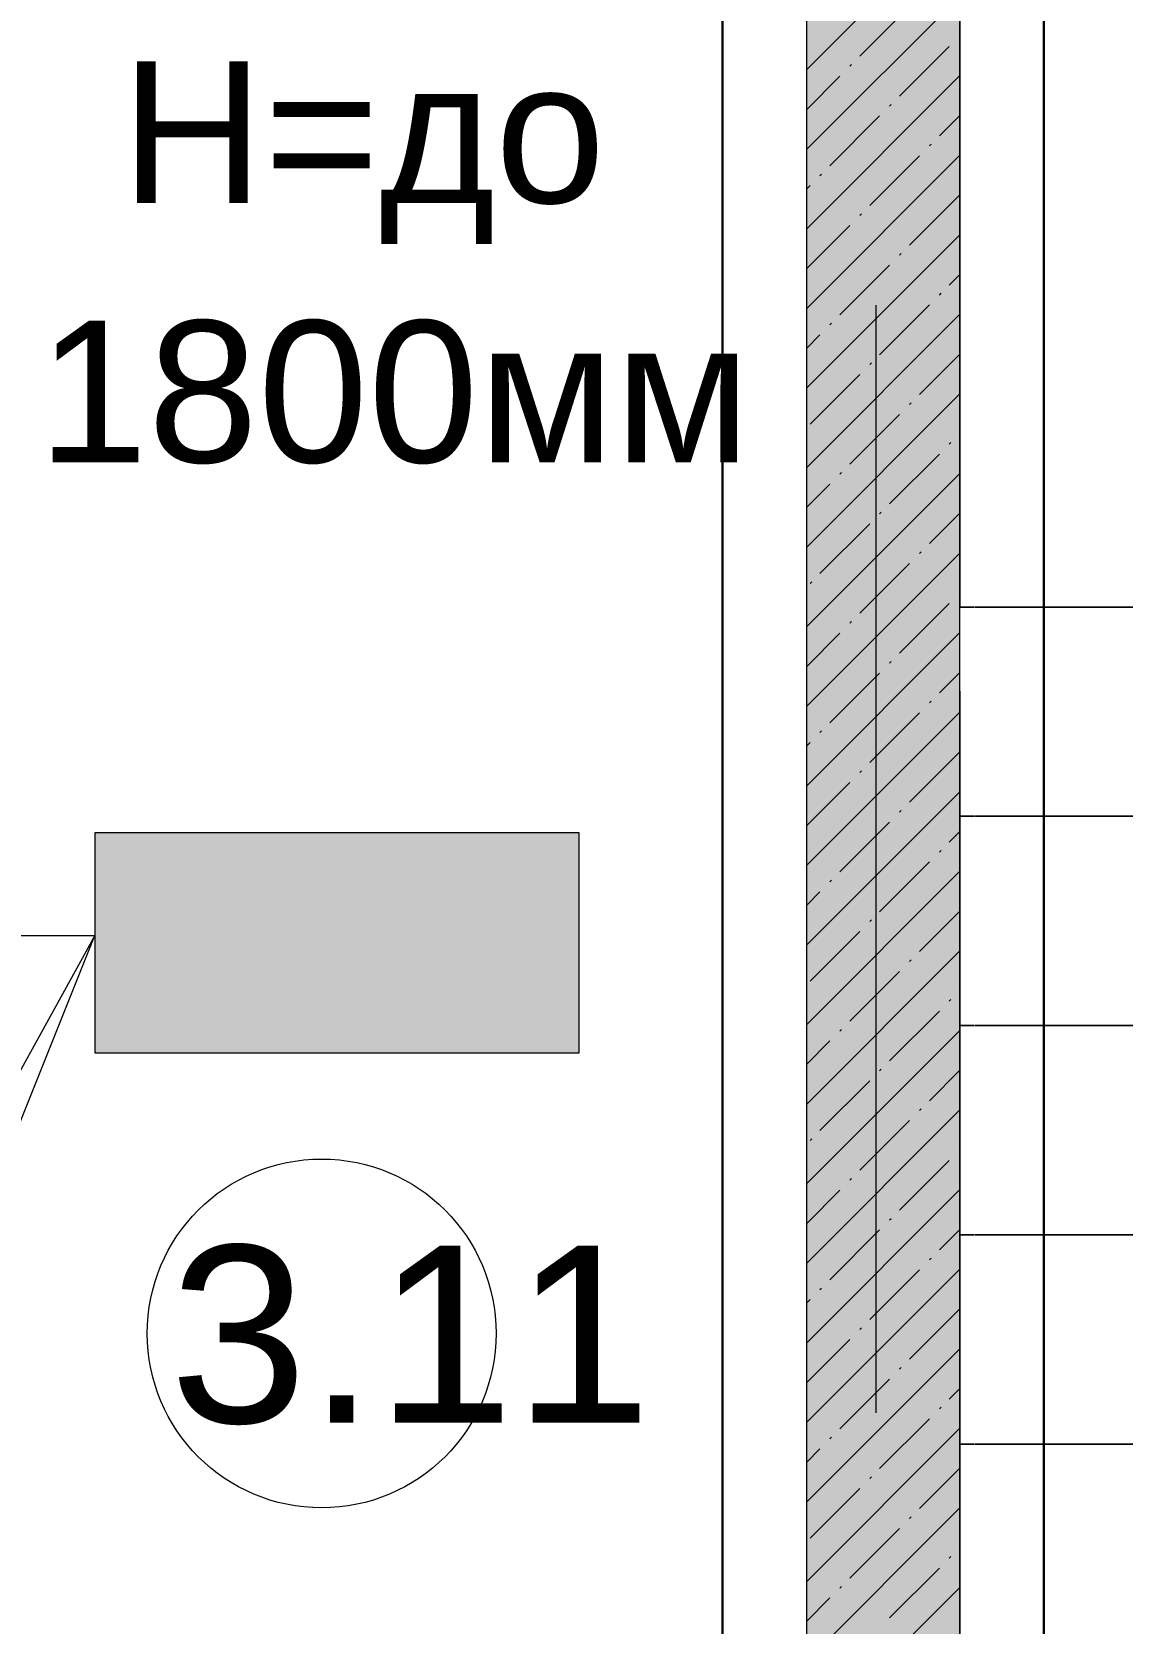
# Model space of a CAD drawing. Header units: millimetres. Extents: x -3817 to 677485, y -22715 to 103890.
# Drawn here: x 622936 to 624498, y 5590 to 7871 of the extents above; entities that cross this region are included whole.
import ezdxf

# ---------------------------------------------------------------- set-up
doc = ezdxf.new("R2010")
doc.units = ezdxf.units.MM
doc.layers.add('PDF _Геометрия', color=7, linetype='Continuous', true_color=0x1d1d1d)
doc.layers.add('PDF _Сплошная заливка', color=7, linetype='Continuous', true_color=0xffffff)
doc.layers.add('PDF _Текст', color=7, linetype='Continuous')
doc.styles.add('PDF GOST-Common', font='arial.ttf')

msp = doc.modelspace()

# ---------------------------------------------------------------- linework, layer by layer
at = {"layer": 'PDF _Геометрия', "color": 9, "lineweight": 9, "true_color": 0xc0c0c0}
for points in [[(617345.5, 1618.9), (618345.5, 1618.9), (618345.5, 1776.9), (618345.5, 1618.9), (619245.5, 1618.9), (619245.5, 1776.9), (619245.5, 1618.9), (622845.5, 1618.9), (622845.5, 1776.9), (622845.5, 1618.9), (623745.5, 1618.9), (623745.5, 1776.9), (623745.5, 1618.9), (627885.5, 1618.9), (628038.5, 1618.9), (628043.5, 1618.9), (628043.5, 2226.9), (627885.5, 2226.9), (627665.5, 2226.9), (627665.5, 1996.9), (624265.5, 1996.9), (624265.5, 9556.9), (624410.5, 9556.9)], [(623845.5, 9548.9), (623845.5, 9536.9), (624025.5, 9536.9), (624025.5, 9556.9), (624045.5, 9556.9), (624045.5, 2016.9), (624025.5, 2016.9)]]:
    msp.add_lwpolyline(points, dxfattribs=at)
at = {"layer": 'PDF _Геометрия', "color": 253, "lineweight": 9, "true_color": 0xaaaaaa}
for points in [[(624265.5, 9556.9), (624265.5, 7046.6), (624285.9, 7046.6), (624265.5, 7046.6)], [(624145.5, 5891.5), (624145.5, 7479)], [(624265.5, 6926.1), (624265.5, 6746.6), (624265.5, 6446.6), (624265.5, 6146.6), (624265.5, 5846.6), (624265.5, 5546.6), (624265.5, 5246.6), (624265.5, 4946.6), (624265.5, 4646.6), (624265.5, 4346.6), (624265.5, 4046.6), (624265.5, 3746.6), (624265.5, 3446.6), (624286.1, 3446.6), (624265.5, 3446.6), (624265.5, 1996.9)]]:
    msp.add_lwpolyline(points, dxfattribs=at)
at = {"layer": 'PDF _Геометрия', "color": 231, "lineweight": 30, "true_color": 0xff80c0}
for points in [[(623925.5, 2436.9), (623925.5, 9436.9), (622725.5, 9436.9), (622725.5, 5516.9), (621450.5, 5516.9), (621450.5, 2116.9), (622835, 2116.9)], [(624385.5, 9435.9), (624385.5, 2495.9)]]:
    msp.add_lwpolyline(points, dxfattribs=at)
at = {"layer": 'PDF _Геометрия', "lineweight": 9}
for points in [[(624045.5, 7816.4), (624265.5, 8036.4)], [(624045.5, 7702.3), (624265.5, 7922.3)], [(624122, 7835.9), (624193.3, 7907.2)], [(624179.1, 7778.9), (624250.3, 7850.2)], [(624264.6, 7864.4), (624265.5, 7865.3)], [(624107.8, 7821.7), (624110.1, 7824)], [(624045.5, 7588.3), (624265.5, 7808.3)], [(624045.5, 7759.4), (624093.5, 7807.4)], [(624164.8, 7764.7), (624167.2, 7767)], [(624079.3, 7679.1), (624150.5, 7750.4)], [(624236.1, 7721.9), (624265.5, 7751.3)], [(624221.8, 7707.6), (624224.2, 7710)], [(624045.5, 7474.2), (624265.5, 7694.2)], [(624136.3, 7622.1), (624207.6, 7693.4)], [(624065, 7664.9), (624067.4, 7667.2)], [(624045.5, 7645.3), (624050.7, 7650.6)], [(624193.3, 7565.1), (624264.6, 7636.3)], [(624122, 7607.8), (624124.4, 7610.2)], [(624045.5, 7531.3), (624107.8, 7593.6)], [(624045.5, 7360.2), (624265.5, 7580.2)], [(624179.1, 7550.8), (624181.4, 7553.2)], [(624093.5, 7465.3), (624164.8, 7536.6)], [(624250.3, 7508), (624265.5, 7523.2)], [(624236.1, 7493.8), (624238.4, 7496.2)], [(624045.5, 7246.1), (624265.5, 7466.1)], [(624150.5, 7408.2), (624221.8, 7479.5)], [(624045.5, 7417.2), (624065, 7436.8)], [(624079.3, 7451), (624081.6, 7453.4)], [(624136.3, 7394), (624138.7, 7396.4)], [(624207.6, 7351.2), (624265.5, 7409.1)], [(624050.7, 7308.5), (624122, 7379.7)], [(624045.5, 7132.1), (624265.5, 7352.1)], [(624107.8, 7251.4), (624179.1, 7322.7)], [(624193.3, 7337), (624195.7, 7339.3)], [(624250.3, 7279.9), (624252.7, 7282.3)], [(624264.6, 7294.2), (624265.5, 7295.1)], [(624164.8, 7194.4), (624236.1, 7265.7)], [(624045.5, 7018), (624265.5, 7238)], [(624093.5, 7237.2), (624095.9, 7239.5)], [(624045.5, 7189.1), (624079.3, 7222.9)], [(624065, 7094.6), (624136.3, 7165.9)], [(624150.5, 7180.1), (624152.9, 7182.5)], [(624221.8, 7137.4), (624265.5, 7181)], [(624045.5, 6904), (624265.5, 7124)], [(624207.6, 7123.1), (624209.9, 7125.5)], [(624122, 7037.6), (624193.3, 7108.9)], [(624050.7, 7080.4), (624053.1, 7082.7)], [(624179.1, 6980.6), (624250.3, 7051.8)], [(624264.6, 7066.1), (624265.5, 7067)], [(624107.8, 7023.3), (624110.1, 7025.7)], [(624045.5, 6789.9), (624265.5, 7009.9)], [(624045.5, 6961), (624093.5, 7009.1)], [(624164.8, 6966.3), (624167.2, 6968.7)], [(624079.3, 6880.8), (624150.5, 6952)], [(624236.1, 6923.5), (624265.5, 6952.9)], [(624221.8, 6909.3), (624224.2, 6911.7)], [(624045.5, 6675.9), (624265.5, 6895.9)], [(624136.3, 6823.7), (624207.6, 6895)], [(624065, 6866.5), (624067.4, 6868.9)], [(624045.5, 6847), (624050.7, 6852.3)], [(624193.3, 6766.7), (624264.6, 6838)], [(624122, 6809.5), (624124.4, 6811.9)], [(624045.5, 6732.9), (624107.8, 6795.2)], [(624045.5, 6561.8), (624265.5, 6781.8)], [(624179.1, 6752.5), (624181.4, 6754.8)], [(624093.5, 6666.9), (624164.8, 6738.2)], [(624250.3, 6709.7), (624265.5, 6724.8)], [(624236.1, 6695.4), (624238.4, 6697.8)], [(624045.5, 6447.8), (624265.5, 6667.8)], [(624150.5, 6609.9), (624221.8, 6681.2)], [(624045.5, 6618.9), (624065, 6638.4)], [(624079.3, 6652.7), (624081.6, 6655)], [(624136.3, 6595.6), (624138.7, 6598)], [(624207.6, 6552.9), (624265.5, 6610.8)], [(624050.7, 6510.1), (624122, 6581.4)], [(624045.5, 6333.7), (624265.5, 6553.7)], [(624107.8, 6453.1), (624179.1, 6524.4)], [(624193.3, 6538.6), (624195.7, 6541)], [(624250.3, 6481.6), (624252.7, 6484)], [(624264.6, 6495.9), (624265.5, 6496.7)], [(624164.8, 6396.1), (624236.1, 6467.3)], [(624045.5, 6219.7), (624265.5, 6439.7)], [(624093.5, 6438.8), (624095.9, 6441.2)], [(624045.5, 6390.8), (624079.3, 6424.6)], [(624065, 6296.3), (624136.3, 6367.5)], [(624150.5, 6381.8), (624152.9, 6384.2)], [(624221.8, 6339), (624265.5, 6382.7)], [(624045.5, 6105.7), (624265.5, 6325.7)], [(624207.6, 6324.8), (624209.9, 6327.1)], [(624122, 6239.2), (624193.3, 6310.5)], [(624050.7, 6282), (624053.1, 6284.4)], [(624179.1, 6182.2), (624250.3, 6253.5)], [(624264.6, 6267.8), (624265.5, 6268.6)], [(624107.8, 6225), (624110.1, 6227.4)], [(624045.5, 5991.6), (624265.5, 6211.6)], [(624045.5, 6162.7), (624093.5, 6210.7)], [(624164.8, 6168), (624167.2, 6170.3)], [(624079.3, 6082.4), (624150.5, 6153.7)], [(624236.1, 6125.2), (624265.5, 6154.6)], [(624221.8, 6110.9), (624224.2, 6113.3)], [(624045.5, 5877.6), (624265.5, 6097.6)], [(624136.3, 6025.4), (624207.6, 6096.7)], [(624065, 6068.2), (624067.4, 6070.5)], [(624045.5, 6048.6), (624050.7, 6053.9)], [(624193.3, 5968.4), (624264.6, 6039.7)], [(624122, 6011.1), (624124.4, 6013.5)], [(624045.5, 5934.6), (624107.8, 5996.9)], [(624045.5, 5763.5), (624265.5, 5983.5)], [(624179.1, 5954.1), (624181.4, 5956.5)], [(624093.5, 5868.6), (624164.8, 5939.9)], [(624250.3, 5911.3), (624265.5, 5926.5)], [(624236.1, 5897.1), (624238.4, 5899.5)], [(624045.5, 5649.5), (624265.5, 5869.5)], [(624150.5, 5811.6), (624221.8, 5882.8)], [(624045.5, 5820.5), (624065, 5840.1)], [(624079.3, 5854.3), (624081.6, 5856.7)], [(624136.3, 5797.3), (624138.7, 5799.7)], [(624207.6, 5754.5), (624265.5, 5812.4)], [(624050.7, 5711.8), (624122, 5783)], [(624045.5, 5535.4), (624265.5, 5755.4)], [(624107.8, 5654.7), (624179.1, 5726)], [(624193.3, 5740.3), (624195.7, 5742.6)], [(624250.3, 5683.3), (624252.7, 5685.6)], [(624264.6, 5697.5), (624265.5, 5698.4)], [(624164.8, 5597.7), (624236.1, 5669)], [(624045.5, 5421.4), (624265.5, 5641.4)], [(624093.5, 5640.5), (624095.9, 5642.9)], [(624045.5, 5592.4), (624079.3, 5626.2)]]:
    msp.add_lwpolyline(points, dxfattribs=at)
at = {"layer": 'PDF _Геометрия', "color": 253, "lineweight": 9, "true_color": 0xaaaaaa}
for points in [[(625815.5, 7046.6), (624286.9, 7046.6)], [(624285.9, 6746.6), (624265.5, 6746.6)], [(625815.5, 6746.6), (624286.9, 6746.6)], [(624285.9, 6446.6), (624265.5, 6446.6)], [(625815.5, 6446.6), (624286.9, 6446.6)], [(624285.9, 6146.6), (624265.5, 6146.6)], [(625815.5, 6146.6), (624286.9, 6146.6)], [(624285.9, 5846.6), (624265.5, 5846.6)], [(625815.5, 5846.6), (624286.9, 5846.6)]]:
    msp.add_lwpolyline(points, close=True, dxfattribs=at)
at = {"layer": 'PDF _Геометрия', "color": 7, "lineweight": 9}
msp.add_lwpolyline([(623719.9, 6723.1), (623025.9, 6723.1), (623025.9, 6407.8), (623719.9, 6407.8)], close=True, dxfattribs=at)
msp.add_lwpolyline([(623719.9, 6723.1), (623025.9, 6723.1), (623025.9, 6407.8), (623719.9, 6407.8)], close=True, dxfattribs=at)
for points in [[(622641.5, 5615.4), (623025.9, 6575.6), (622646.5, 5887.9)], [(622646.5, 6575.6), (623025.9, 6575.6)]]:
    msp.add_lwpolyline(points, dxfattribs=at)
msp.add_circle((623351, 6005.4), 250, dxfattribs=at)
msp.add_circle((623351, 6005.4), 250, dxfattribs=at)
at = {"layer": 'PDF _Сплошная заливка', "lineweight": 35, "transparency": 33554559}
msp.add_solid([(624265.5, 1996.9), (624265.5, 9556.9), (624045.5, 1996.9), (624045.5, 9556.9)], dxfattribs=at)
at = {"layer": 'PDF _Сплошная заливка', "lineweight": 9, "transparency": 33554559}
msp.add_solid([(623719.9, 6723.1), (623025.9, 6723.1), (623719.9, 6407.8), (623025.9, 6407.8)], dxfattribs=at)

# ---------------------------------------------------------------- texts
at = {"layer": 'PDF _Текст', "color": 250, "true_color": 0x3c3c3c, "attachment_point": 4, "style": 'PDF GOST-Common'}
for s, insert, char_height in [('Н=до', (623063.2, 7697.9), 203.2), ('1800мм', (622944.1, 7354), 203.2), ('3.11', (623133, 6002.6), 254)]:
    msp.add_mtext(s, dxfattribs=dict(at, insert=insert, char_height=char_height))

doc.saveas('drawing.dxf')
